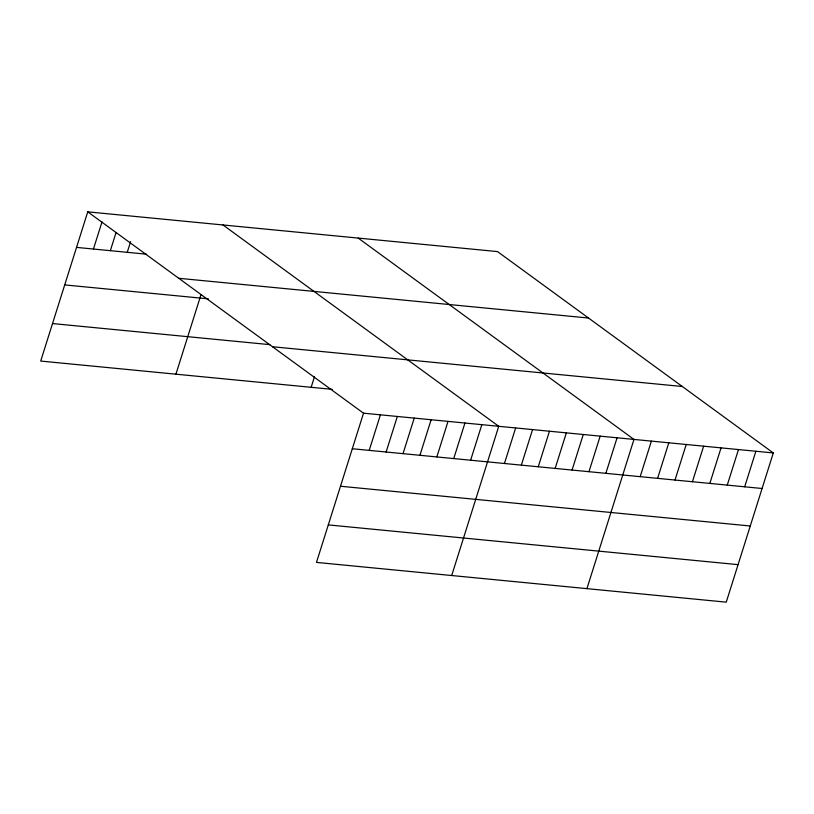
<?xml version="1.0" encoding="UTF-8"?>
<svg xmlns="http://www.w3.org/2000/svg" width="814" height="814" viewBox="0 0 814 814"><rect width="100%" height="100%" fill="white"/><g stroke="black" fill="none" stroke-linecap="round" stroke-linejoin="round"><path stroke-width="1.22" d="M87.749 211.844L363.522 413.186L316.473 562.403L726.251 602.157L773.3 452.94L497.527 251.597L87.749 211.844L40.7 361.06L332.295 389.357M93.447 249.033L102.035 221.784M110.348 250.681L115.954 232.896M127.249 252.32L130.616 241.646M175.926 374.186L201.048 294.505M311.152 387.301L314.479 376.75M369.22 450.376L380.423 414.825M386.121 452.014L397.334 416.463M403.022 453.652L414.234 418.101M419.922 455.291L431.135 419.739M436.833 456.939L448.036 421.377M453.734 458.577L464.947 423.026M470.634 460.215L481.847 424.664M451.699 575.518L498.748 426.302L222.975 224.959M504.446 463.492L515.649 427.94M521.347 465.13L532.559 429.578M538.247 466.778L549.46 431.217M555.148 468.416L566.361 432.865M572.059 470.054L583.262 434.503M588.96 471.693L600.172 436.141M605.86 473.331L617.073 437.779M586.925 588.644L633.974 439.418L358.201 238.085M640.18 476.658L651.393 441.107M657.6 478.347L668.803 442.796M675.01 480.036L686.222 444.485M692.429 481.725L703.642 446.174M709.849 483.424L721.051 447.863M727.258 485.113L738.471 449.552M744.678 486.803L755.88 451.241M76.536 247.395L146.571 254.192M178.754 278.286L588.532 318.04M64.713 284.91L208.394 298.85M52.523 323.555L269.851 344.637M272.517 346.744L682.295 386.497M363.522 413.186L773.3 452.94M352.309 448.738L762.087 488.492M340.486 486.243L750.264 525.997M328.296 524.898L738.074 564.641"/></g></svg>
